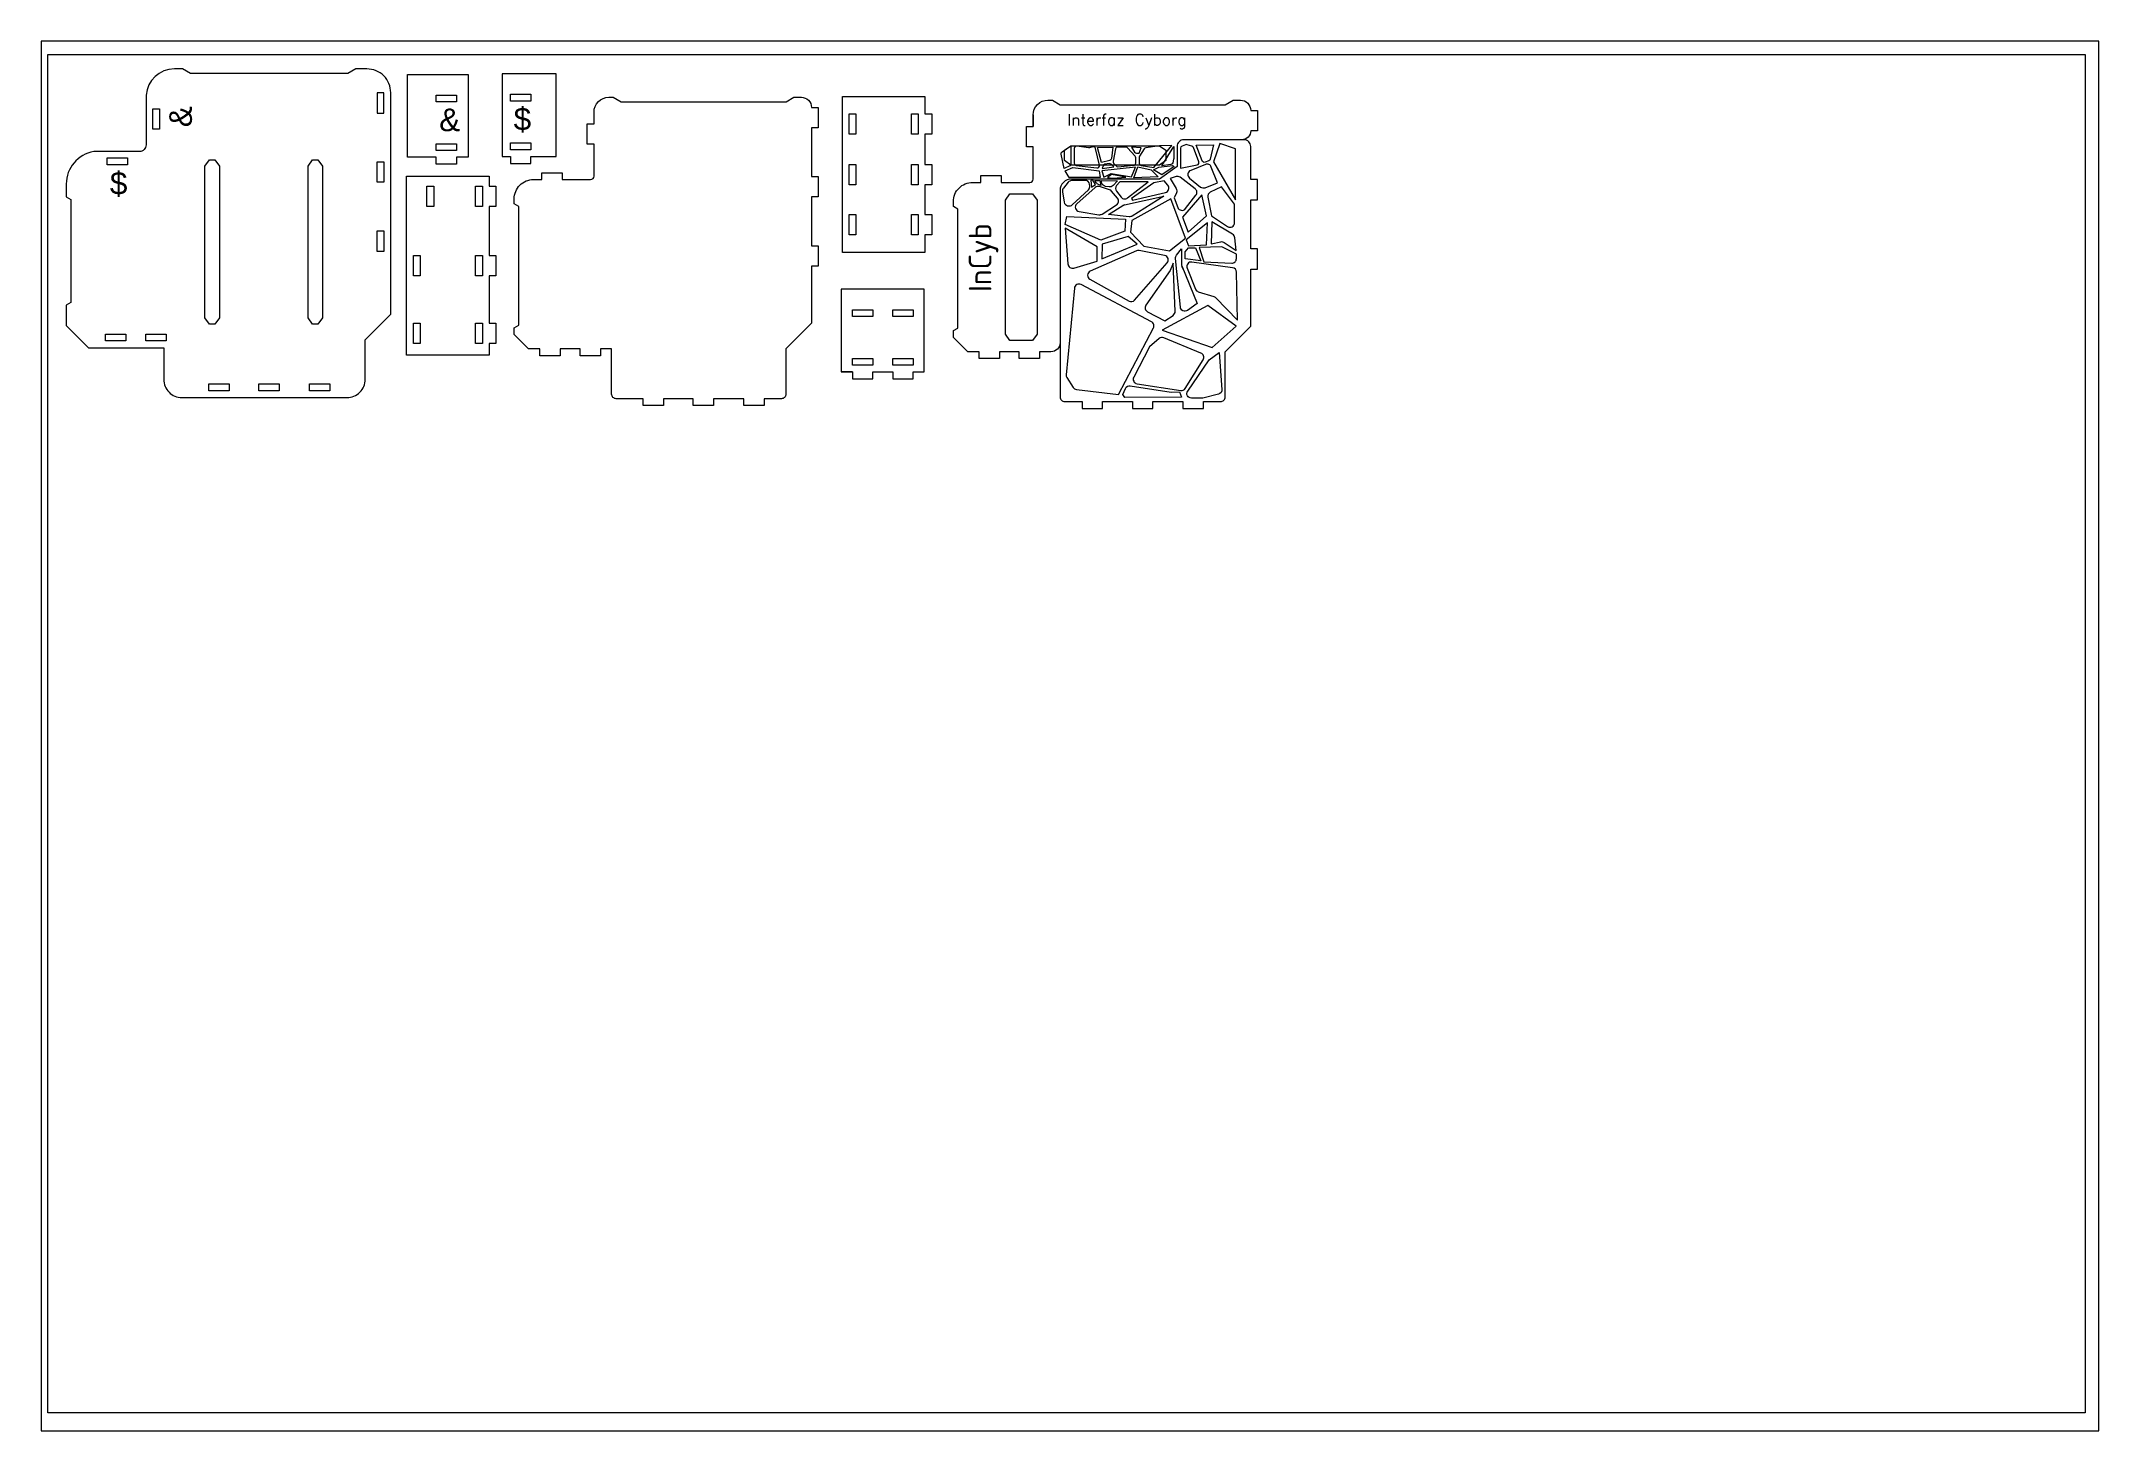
# Paper-space layout 'Work' of a CAD drawing. Header units: millimetres. Extents: x 3 to 826, y 0 to 556.
# The model-space entities are those that its viewports show. They can reach past a viewport. Long polylines and large blocks are cut down to what shows.
import ezdxf

# ---------------------------------------------------------------- set-up
doc = ezdxf.new("R2010")
doc.units = ezdxf.units.MM
doc.layers.get('Defpoints').update_dxf_attribs({"color": 140})
doc.layers.add('00-no imprimir', color=7, linetype='Continuous', lineweight=0, plot=False)
for name, color, linetype, lineweight in [('01-grabado raster', 6, 'Continuous', 9), ('02-grabado vector', 1, 'Continuous', 0), ('03-corte interior', 3, 'Continuous', 0), ('04-corte exterior1', 2, 'Continuous', 0), ('05-corte exterior2', 4, 'Continuous', 0)]:
    doc.layers.add(name, color=color, linetype=linetype, lineweight=lineweight)
doc.styles.add('Annotative', font='txt.shx')

msp = doc.modelspace()

# ---------------------------------------------------------------- linework, layer by layer
at = {"layer": '00-no imprimir'}
msp.add_lwpolyline([(0, 0), (900, 0), (900, -600), (0, -600)], close=True, dxfattribs=at)
at = {"layer": '02-grabado vector'}
for points in [[(517.7, -39.24), (514.95, -47.32), (524.58, -64.13), (524.58, -41.58)], [(449.37, -51.28), (452.72, -49.88), (464.39, -51.32), (464.89, -54.31), (451.1, -54.35)], [(465.55, -51.32), (466.4, -54.16), (469.62, -52.54), (478.71, -54.02), (480.48, -49.74)], [(468.02, -54.32), (470.5, -54.54), (476.23, -54.13), (469.79, -52.99)], [(487.38, -50.86), (490.49, -53.99), (479.77, -54.4), (481.52, -49.57)], [(490.82, -49.73), (496.81, -48.93), (497.53, -49.5), (492.04, -53.18), (488.35, -50.9)], [(462.83, -57.45), (461.62, -55.52), (460.78, -55.52), (461.02, -58.58)], [(503.73, -78.37), (511.76, -71.23), (509.7, -61.88), (501.25, -71.83)], [(475.97, -72.63), (475.72, -78.04), (465.06, -81.92), (449.4, -75.04), (450.13, -71.46)], [(478.18, -78.46), (484.17, -84.6), (495.49, -86.75), (502.59, -81.13), (496.08, -63.68), (478.85, -73.29)], [(465.57, -90.26), (481.24, -83.68), (477.21, -80.38), (465.72, -83.75)], [(503.88, -84.45), (511.78, -84.04), (512.19, -74.26), (502.8, -81.87)], [(502.38, -87.06), (503.78, -85.37), (507, -85.43), (509.24, -91.06), (502.38, -90.19)], [(514.32, -129.44), (524.88, -119.93), (512.46, -110.87), (492.26, -121.78)]]:
    msp.add_lwpolyline(points, close=True, dxfattribs=at)
for points in [[(502.55, -68.04), (507.15, -62.11, 0.414214), (506.8, -59.31), (500.22, -54.2, 0.249676), (498.37, -53.88), (495.69, -54.77), (498.42, -59.21, -0.247616), (498.54, -61.07), (497.54, -63.28), (499.1, -67.5, 0.589053)], [(513.93, -49.66, 0.414214), (511.33, -48.54), (504.82, -51.15, 0.574056), (504.31, -54.56), (509.21, -58.5, 0.270603), (511.2, -58.8), (516.71, -56.59)], [(450.69, -56.41), (448.61, -58.97, 0.215618), (448.18, -60.56), (448.95, -65.15, 0.299917), (450.45, -66.77), (450.68, -66.82, 0.253253), (452.52, -66.34), (459.63, -59.68, 0.241376), (460.25, -57.97), (460.16, -57.3, 0.38264), (458.14, -55.56), (452.2, -55.68, 0.220172)], [(464.54, -58.32, 0.261588), (462.62, -58.73), (454.52, -65.89, 0.635158), (455.54, -69.36), (464.28, -70.72, 0.180565), (465.65, -70.44), (472.03, -66.43, 0.453232), (472.51, -63.46), (469.91, -60.32, 0.145915), (468.96, -59.68)], [(464.64, -55.57), (465.1, -57.82), (464.04, -57.38, -0.1518), (463.13, -56.63), (462.42, -55.55)], [(472.45, -55.82), (470.56, -57.86, -0.249123), (468.78, -58.47), (467.15, -58.22, -0.301459), (465.51, -56.73), (465.22, -55.55)], [(472.07, -60.39), (474.12, -63, 0.414214), (476.92, -63.33), (486, -56.19), (473.57, -56.15), (472.12, -57.85, 0.358063)], [(479.1, -64.31), (493.64, -60.89, 0.557192), (494.72, -57.67), (493.13, -55.75), (488.61, -56.7), (478.62, -63.54)], [(512.36, -63.01), (514.07, -71.24), (521.12, -75.95, 0.599578), (524.23, -74.29), (524.23, -66.12), (518.44, -58.43), (513.46, -60.8, 0.345619)], [(450.6, -92.49, 0.475255), (453.15, -94.27), (463.53, -91.29), (463.53, -84.85), (449.4, -76.65)], [(518.09, -82.68, -0.208032), (519.65, -82.98), (524.84, -86.54), (524.31, -80.89, 0.238188), (523.35, -79.36), (514.14, -73.83), (513.84, -83.63)], [(480.81, -86.71), (460.46, -95.69, 0.619046), (460.29, -99.27), (477.57, -108.9, 0.353862), (480.05, -108.47), (494.43, -92.04, 0.578854), (493.31, -88.76), (482, -86.57, 0.152826)], [(498.17, -90.01, -0.193312), (498.58, -88.58), (500.78, -85.79), (500.78, -92.63, 0.096623), (500.93, -93.38), (507.67, -110), (503.4, -112.99, -0.574696), (500.26, -111.55)], [(510.67, -91.55), (522.93, -92.13, 0.428133), (525.02, -90.13), (525.02, -88.21), (518.52, -84.92), (508.57, -85.24)], [(485.03, -110.72, 0.453823), (485.76, -113.64), (493.39, -117.57), (497.04, -115.18, 0.264665), (497.95, -113.42), (497.04, -92.17), (495.72, -95.36)], [(525.48, -117.32), (525.08, -96.12, 0.368046), (523.36, -94.18), (505.39, -91.63, 0.57637), (503.25, -94.35), (506.93, -103.58, 0.225863), (508.19, -104.74), (515.11, -106.9, -0.126083), (515.95, -107.43)], [(472.89, -150.09), (488.38, -120.75, 0.414214), (487.54, -118.05), (456.37, -101.59, 0.53416), (453.44, -103.17), (449.83, -141.41, 0.167), (450.14, -142.67), (452.93, -147.05, 0.225934), (454.39, -147.96)], [(479.65, -142.51, 0.511904), (481.11, -145.4), (500.41, -148.45, 0.302087), (502.42, -147.52), (510.31, -134.77, 0.463312), (509.37, -131.86), (492.94, -125.13, 0.279954), (490.89, -125.45), (486.61, -129.07)], [(518.61, -147.89, -0.365162), (517.11, -149.99), (510.17, -151.75), (505.14, -151.75, -0.603433), (503.49, -148.62), (512.92, -134.85), (517.33, -131.6)], [(474.89, -150.14), (476, -147.5, -0.343907), (478.15, -146.3), (496.18, -149.1), (499.95, -148.94), (500.78, -151.39), (475.8, -151.54)]]:
    msp.add_lwpolyline(points, format="xyb", close=True, dxfattribs=at)
msp.add_lwpolyline([(475.54, -66.39, 0.086212), (474.91, -66.66, -0.086212), (475.54, -66.39), (492.97, -62.47), (478.93, -71.32, -0.167493), (477.67, -71.62), (468.55, -70.69), (474.91, -66.66)], format="xyb", dxfattribs=at)
msp.add_lwpolyline([(500.78, -93.45), (501.51, -94.82)], dxfattribs=at)
at = {"layer": '03-corte interior'}
for points in [[(145.43, -25.82), (148.43, -25.82), (148.43, -16.82), (145.43, -16.82)], [(171.48, -17.86), (180.48, -17.86), (180.48, -20.86), (171.48, -20.86)], [(204.33, -20.54), (204.33, -17.54), (213.33, -17.54), (213.33, -20.54)], [(46.35, -23.99), (49.35, -23.99), (49.35, -32.99), (46.35, -32.99)], [(353.95, -35.18), (353.95, -26.18), (356.95, -26.18), (356.95, -35.18)], [(381.45, -35.18), (381.45, -26.18), (384.45, -26.18), (384.45, -35.18)], [(180.48, -39.36), (180.48, -42.36), (171.48, -42.36), (171.48, -39.36)], [(204.33, -42.04), (204.33, -39.04), (213.33, -39.04), (213.33, -42.04)], [(491.01, -40.27), (493.83, -42.27), (493.83, -46.83), (491.01, -48.83), (451.9, -48.83), (449.08, -46.83), (449.08, -42.27), (451.9, -40.27)], [(26.22, -45.66), (35.22, -45.66), (35.22, -48.66), (26.22, -48.66)], [(73.76, -119.03), (71.38, -119.03), (69.38, -116.21), (69.38, -49.35), (71.38, -46.53), (73.76, -46.53), (75.76, -49.35), (75.76, -116.21)], [(119.3, -119.03), (116.92, -119.03), (114.92, -116.21), (114.92, -49.35), (116.92, -46.53), (119.3, -46.53), (121.3, -49.35), (121.3, -116.21)], [(145.43, -47.37), (148.43, -47.37), (148.43, -56.37), (145.43, -56.37)], [(353.95, -57.5), (353.95, -48.5), (356.95, -48.5), (356.95, -57.5)], [(381.45, -57.5), (381.45, -48.5), (384.45, -48.5), (384.45, -57.5)], [(167.43, -67.13), (167.43, -58.13), (170.43, -58.13), (170.43, -67.13)], [(188.93, -67.13), (188.93, -58.13), (191.93, -58.13), (191.93, -67.13)], [(422.99, -123.47), (422.99, -64.29), (424.99, -61.47), (434.99, -61.47), (436.99, -64.29), (436.99, -123.47), (434.99, -126.29), (424.99, -126.29)], [(353.95, -79.67), (353.95, -70.67), (356.95, -70.67), (356.95, -79.67)], [(381.45, -79.67), (381.45, -70.67), (384.45, -70.67), (384.45, -79.67)], [(145.43, -77.91), (148.43, -77.91), (148.43, -86.91), (145.43, -86.91)], [(161.43, -97.68), (161.43, -88.68), (164.43, -88.68), (164.43, -97.68)], [(188.93, -97.68), (188.93, -88.68), (191.93, -88.68), (191.93, -97.68)], [(355.44, -115.68), (355.44, -112.68), (364.44, -112.68), (364.44, -115.68)], [(373.22, -112.68), (382.22, -112.68), (382.22, -115.68), (373.22, -115.68)], [(25.43, -123.48), (34.43, -123.48), (34.43, -126.48), (25.43, -126.48)], [(43.21, -123.48), (52.21, -123.48), (52.21, -126.48), (43.21, -126.48)], [(161.43, -127.62), (161.43, -118.62), (164.43, -118.62), (164.43, -127.62)], [(188.93, -127.62), (188.93, -118.62), (191.93, -118.62), (191.93, -127.62)], [(355.44, -137.18), (355.44, -134.18), (364.44, -134.18), (364.44, -137.18)], [(373.22, -134.18), (382.22, -134.18), (382.22, -137.18), (373.22, -137.18)], [(71.03, -145.48), (80.03, -145.48), (80.03, -148.48), (71.03, -148.48)], [(93.2, -145.48), (102.2, -145.48), (102.2, -148.48), (93.2, -148.48)], [(115.51, -145.48), (124.51, -145.48), (124.51, -148.48), (115.51, -148.48)]]:
    msp.add_lwpolyline(points, close=True, dxfattribs=at)
for points in [[(451.9, -40.27), (451.9, -48.22, -0.278351), (451.36, -49.11), (448.96, -50.38), (447.62, -43.94, -0.30281), (448.04, -42.91)], [(453.4, -47.94, 0.378544), (454.27, -48.94), (463.42, -50.07, 0.521463), (464.52, -48.85), (462.79, -41.45, 0.434046), (461.53, -40.72), (460.09, -41.16, -0.110983), (459.65, -41.2), (454.54, -40.44, 0.457745), (453.4, -41.43)], [(470.46, -40.87), (469.81, -45.95, -0.309217), (469.06, -46.79), (465.44, -47.7), (463.62, -41.05)], [(476.9, -41.19, 0.209204), (476.17, -40.87), (472.59, -40.87, 0.357753), (471.61, -41.67), (470.53, -47.11, 0.234212), (470.76, -47.97), (471.83, -49.18, 0.237789), (472.66, -49.52), (479.67, -48.91, 0.38903), (480.58, -47.91), (480.58, -45.56, 0.188662), (480.31, -44.88)], [(480.04, -43.09, 0.250717), (480.87, -43.54), (481.99, -43.54), (482.91, -41.19), (478.62, -40.96)], [(491.01, -40.27), (484.96, -41.14, 0.223623), (484.25, -41.61), (482.23, -44.93, 0.137889), (482.08, -45.45), (482.08, -47.98, 0.365201), (482.91, -48.97), (488.58, -49.94), (496.49, -40.13)], [(497.33, -45.98, -0.061163), (497.3, -46.22), (496.92, -47.76, -0.296635), (496.12, -48.5), (492.06, -49.21), (497.33, -40.64)], [(505.99, -41.06, 0.229097), (505.35, -40.47), (503.21, -39.81, 0.163584), (502.57, -39.82), (500.99, -40.4, 0.315539), (500.33, -41.34), (500.33, -50.19), (507.68, -48.67, 0.46376), (508.41, -47.33)], [(509.88, -46.96), (507.21, -40.07), (514.96, -39.9), (513.43, -46.19, -0.245639), (512.82, -46.89), (511.17, -47.53, -0.414214)], [(470.81, -49.58), (469.69, -48.46, 0.23724), (468.84, -48.18), (466.91, -48.46, 0.292127), (466.1, -49.17), (465.75, -50.36)]]:
    msp.add_lwpolyline(points, format="xyb", close=True, dxfattribs=at)
at = {"layer": '04-corte exterior1'}
for points in [[(55.85, -6.32, 0.394849), (43.38, -17.99), (43.38, -39.85, -0.414214), (40.38, -42.85), (20.22, -42.85, 0.366844), (8.1, -57.16), (8.1, -62.81), (10.1, -63.96), (10.1, -109.51), (8.1, -110.66), (8.1, -119.61), (17.93, -129.48), (51.14, -129.48), (51.14, -143.48, 0.414214), (59.14, -151.48), (65.03, -151.48), (130.51, -151.48), (132.14, -151.48, 0.414214), (140.14, -143.48), (140.14, -125.96), (151.43, -114.65), (151.43, -16.82, 0.414214), (140.93, -6.32), (136.02, -6.32), (132.55, -8.32), (62.92, -8.32), (59.46, -6.32)], [(218.12, -55.19), (218.12, -52.19), (227.12, -52.19), (227.12, -55.19), (239.74, -55.19, 0.414214), (241.24, -53.69), (241.24, -39.52), (238.24, -39.52), (238.24, -30.52), (241.24, -30.52), (241.24, -25.35, -0.414214), (247.74, -18.85), (249.74, -18.85), (253.21, -20.85), (326.05, -20.85), (329.51, -18.85), (332.82, -18.85, -0.414214), (337.32, -23.35), (340.32, -23.35), (340.32, -32.35), (337.32, -32.35), (337.32, -53.9), (340.32, -53.9), (340.32, -62.9), (337.32, -62.9), (337.32, -84.44), (340.32, -84.44), (340.32, -93.44), (337.32, -93.44), (337.32, -118.7), (326.03, -130.01), (326.03, -150.01, -0.414214), (324.03, -152.01), (316.41, -152.01), (316.41, -155.01), (307.41, -155.01), (307.41, -152.01), (294.09, -152.01), (294.09, -155.01), (285.09, -155.01), (285.09, -152.01), (271.92, -152.01), (271.92, -155.01), (262.92, -155.01), (262.92, -152.01), (251.03, -152.01, -0.414214), (249.03, -150.01), (249.03, -130.01), (244.1, -130.01), (244.1, -133.01), (235.1, -133.01), (235.1, -130.01), (226.32, -130.01), (226.32, -133.01), (217.32, -133.01), (217.32, -130.01), (212.32, -130.01), (205.99, -123.66), (205.99, -120.66), (207.99, -119.5), (207.99, -67.03), (205.99, -65.88), (205.99, -63.69, -0.414214), (214.49, -55.19)]]:
    msp.add_lwpolyline(points, format="xyb", close=True, dxfattribs=at)
for points in [[(158.81, -8.86), (185.65, -8.86), (185.65, -45.36), (180.48, -45.36), (180.48, -48.36), (171.48, -48.36), (171.48, -45.36), (158.81, -45.36)], [(224.46, -8.54), (200.7, -8.54), (200.7, -45.04), (204.33, -45.04), (204.33, -48.04), (213.33, -48.04), (213.33, -45.04), (224.46, -45.04)], [(387.45, -87.49), (350.95, -87.49), (350.95, -18.56), (387.45, -18.56), (387.45, -26.18), (390.45, -26.18), (390.45, -35.18), (387.45, -35.18), (387.45, -48.5), (390.45, -48.5), (390.45, -57.5), (387.45, -57.5), (387.45, -70.67), (390.45, -70.67), (390.45, -79.67), (387.45, -79.67)], [(194.93, -88.68), (197.93, -88.68), (197.93, -97.68), (194.93, -97.68), (194.93, -118.62), (197.93, -118.62), (197.93, -127.62), (194.93, -127.62), (194.93, -132.73), (158.43, -132.73), (158.43, -53.63), (194.93, -53.63), (194.93, -58.13), (197.93, -58.13), (197.93, -67.13), (194.93, -67.13)]]:
    msp.add_lwpolyline(points, close=True, dxfattribs=at)
msp.add_lwpolyline([(435.24, -26.64), (435.24, -31.8), (435.24, -26.64, -0.414214), (441.74, -20.14), (443.74, -20.14), (447.21, -22.14), (520.05, -22.14), (523.52, -20.14), (526.83, -20.14, -0.414214), (531.33, -24.64), (534.33, -24.64), (534.33, -33.64), (531.33, -33.64, -0.414214), (527.33, -37.64), (501.83, -37.64, 0.414214), (498.83, -40.64), (498.83, -49.41), (490.99, -54.97), (452.1, -54.97, 0.414214), (447.1, -59.97), (447.1, -127.29, -0.414214), (443.1, -131.29), (438.1, -131.29), (438.1, -134.29), (429.1, -134.29), (429.1, -131.29), (420.32, -131.29), (420.32, -134.29), (411.32, -134.29), (411.32, -131.29), (406.32, -131.29), (399.99, -124.95), (399.99, -121.94), (401.99, -120.79), (401.99, -68.31), (399.99, -67.16), (399.99, -64.97, -0.414214), (408.49, -56.47), (412.12, -56.47), (412.12, -53.47), (421.12, -53.47), (421.12, -56.47), (433.74, -56.47, 0.414214), (435.24, -54.97), (435.24, -40.8), (432.24, -40.8), (432.24, -31.8), (435.24, -31.8)], format="xyb", dxfattribs=at)
for points in [[(355.44, -140.18), (350.44, -140.18), (355.44, -140.18), (355.44, -143.18), (364.44, -143.18), (364.44, -140.18), (373.22, -140.18), (373.22, -143.18), (382.22, -143.18), (382.22, -140.18), (387.15, -140.18), (387.15, -103.68), (350.44, -103.68), (350.44, -140.18)], [(364.44, -140.18), (373.22, -140.18)], [(382.22, -140.18), (387.15, -140.18)]]:
    msp.add_lwpolyline(points, dxfattribs=at)
at = {"layer": '05-corte exterior2'}
msp.add_lwpolyline([(488.09, -153.29), (501.41, -153.29), (501.41, -156.29), (510.41, -156.29), (510.41, -153.29), (518.03, -153.29, 0.414214), (520.03, -151.29), (520.03, -131.29), (531.33, -119.98), (531.33, -94.73), (534.33, -94.73), (534.33, -85.73), (531.33, -85.73), (531.33, -64.18), (534.33, -64.18), (534.33, -55.18), (531.33, -55.18), (531.33, -40.64, 0.414214), (528.33, -37.64), (501.83, -37.64, 0.414214), (498.83, -40.64), (498.83, -49.41), (490.99, -54.97), (452.1, -54.97, 0.414214), (447.1, -59.97), (447.1, -151.29, 0.414214), (449.1, -153.29), (456.92, -153.29), (456.92, -156.29), (465.92, -156.29), (465.92, -153.29), (479.09, -153.29), (479.09, -156.29), (488.09, -156.29)], format="xyb", close=True, dxfattribs=at)

# ---------------------------------------------------------------- texts
at = {"layer": '01-grabado raster', "insert": (406.79, -104.9), "char_height": 10, "width": 12.0911, "attachment_point": 1, "rotation": 90, "style": 'Annotative'}
msp.add_mtext('{\\fGOST Common|b0|i0|c0|p34;InCyb}', dxfattribs=at)
at = {"layer": '02-grabado vector', "insert": (53.59, -32.08), "char_height": 10, "width": 14.8867, "attachment_point": 1, "rotation": 90, "style": 'Annotative'}
msp.add_mtext('{\\f@Arial Unicode MS|b0|i0|c0|p34;&}', dxfattribs=at)
at = {"layer": '02-grabado vector', "attachment_point": 1, "style": 'Annotative'}
for s, insert, char_height, width in [('{\\f@Arial Unicode MS|b0|i0|c0|p34;&}', (172.82, -23.83), 10, 14.8867), ('{\\f@Arial Unicode MS|b0|i0|c0|p34;$}', (205.72, -23.44), 10, 14.8867), ('Interfaz Cyborg', (450.3, -26.25), 5, 73.4134), ('{\\f@Arial Unicode MS|b0|i0|c0|p34;$}', (27.34, -51.84), 10, 14.8867)]:
    msp.add_mtext(s, dxfattribs=dict(at, insert=insert, char_height=char_height, width=width))

psp = doc.layouts.new('Work')

# ---------------------------------------------------------------- viewports
at = {"layer": 'Defpoints'}
psp.add_viewport(center=(414.32, 278.02), size=(823.35, 556.0367), view_center_point=(451.5, -301), view_height=613.8788, dxfattribs=at)

doc.saveas('drawing.dxf')
